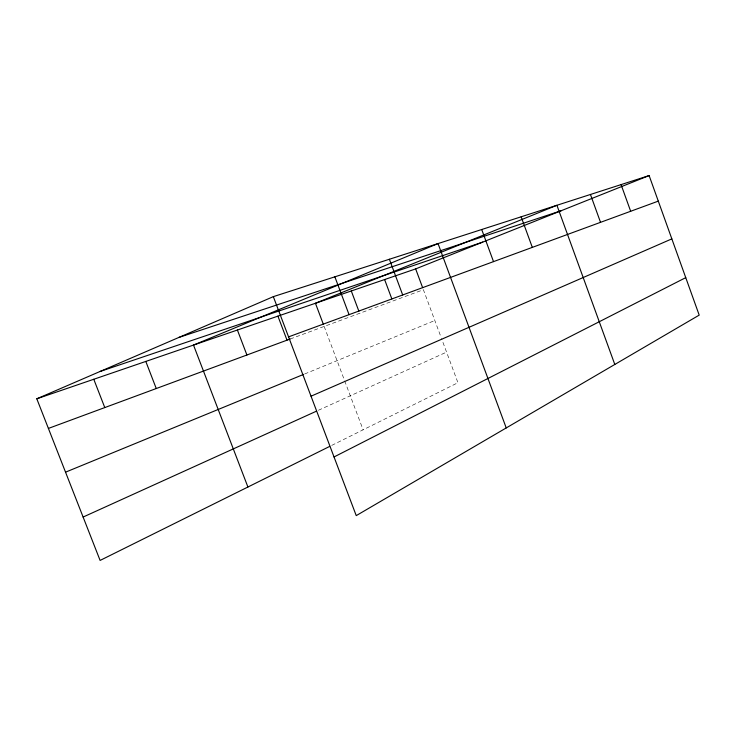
<?xml version="1.0" encoding="UTF-8"?>
<svg xmlns="http://www.w3.org/2000/svg" width="736" height="736" viewBox="0 0 736 736"><rect width="100%" height="100%" fill="white"/><g stroke="black" fill="none" stroke-linecap="round" stroke-linejoin="round"><path stroke-width="0.55" stroke-dasharray="3.68 2.76" d="M331.697 445.418L457.939 382.72L441.48 338.422M318.394 410.283L446.568 352.121M304.649 373.971L434.829 320.51M290.205 338.992L423.393 289.726L441.094 337.373M324.162 326.434L344.282 379.831M344.678 380.898L363.115 429.815"/><path stroke-width="1.1" d="M334.034 456.964L685.75 277.638M329.664 446.421L100.105 560.427L36.8 398.802L273.332 296.645L649.124 175.573L699.2 315.118L356.242 515.623L273.332 296.645M83.113 517.049L316.342 411.222M311.024 396.198L671.839 238.878M65.532 472.172L303.609 374.394M36.8 398.802L415.656 268.907L649.124 175.573M48.401 428.426L290.205 338.992M288.558 336.876L658.297 201.13M99.958 371.514L482.724 242.098M178.784 337.474L561.393 210.643M93.776 379.261L104.779 407.569M145.802 361.422L156.262 388.534M247.912 487.02L193.504 345.074L438.04 243.579L506.23 427.929M237.397 330.022L246.91 355M277.914 316.13L287.022 340.17M323.371 324.328L315.431 303.269L556.913 205.28L614.799 364.458M351.293 290.978L358.864 311.172M334.862 276.819L349.066 314.658M384.615 279.551L391.856 298.945M415.656 268.907L422.62 287.647M389.39 259.256L402.693 294.97M481.712 229.512L493.516 261.62M521.143 216.807L532.312 247.379M590.447 194.479L600.53 222.336M621.064 184.616L630.669 211.269"/></g></svg>
